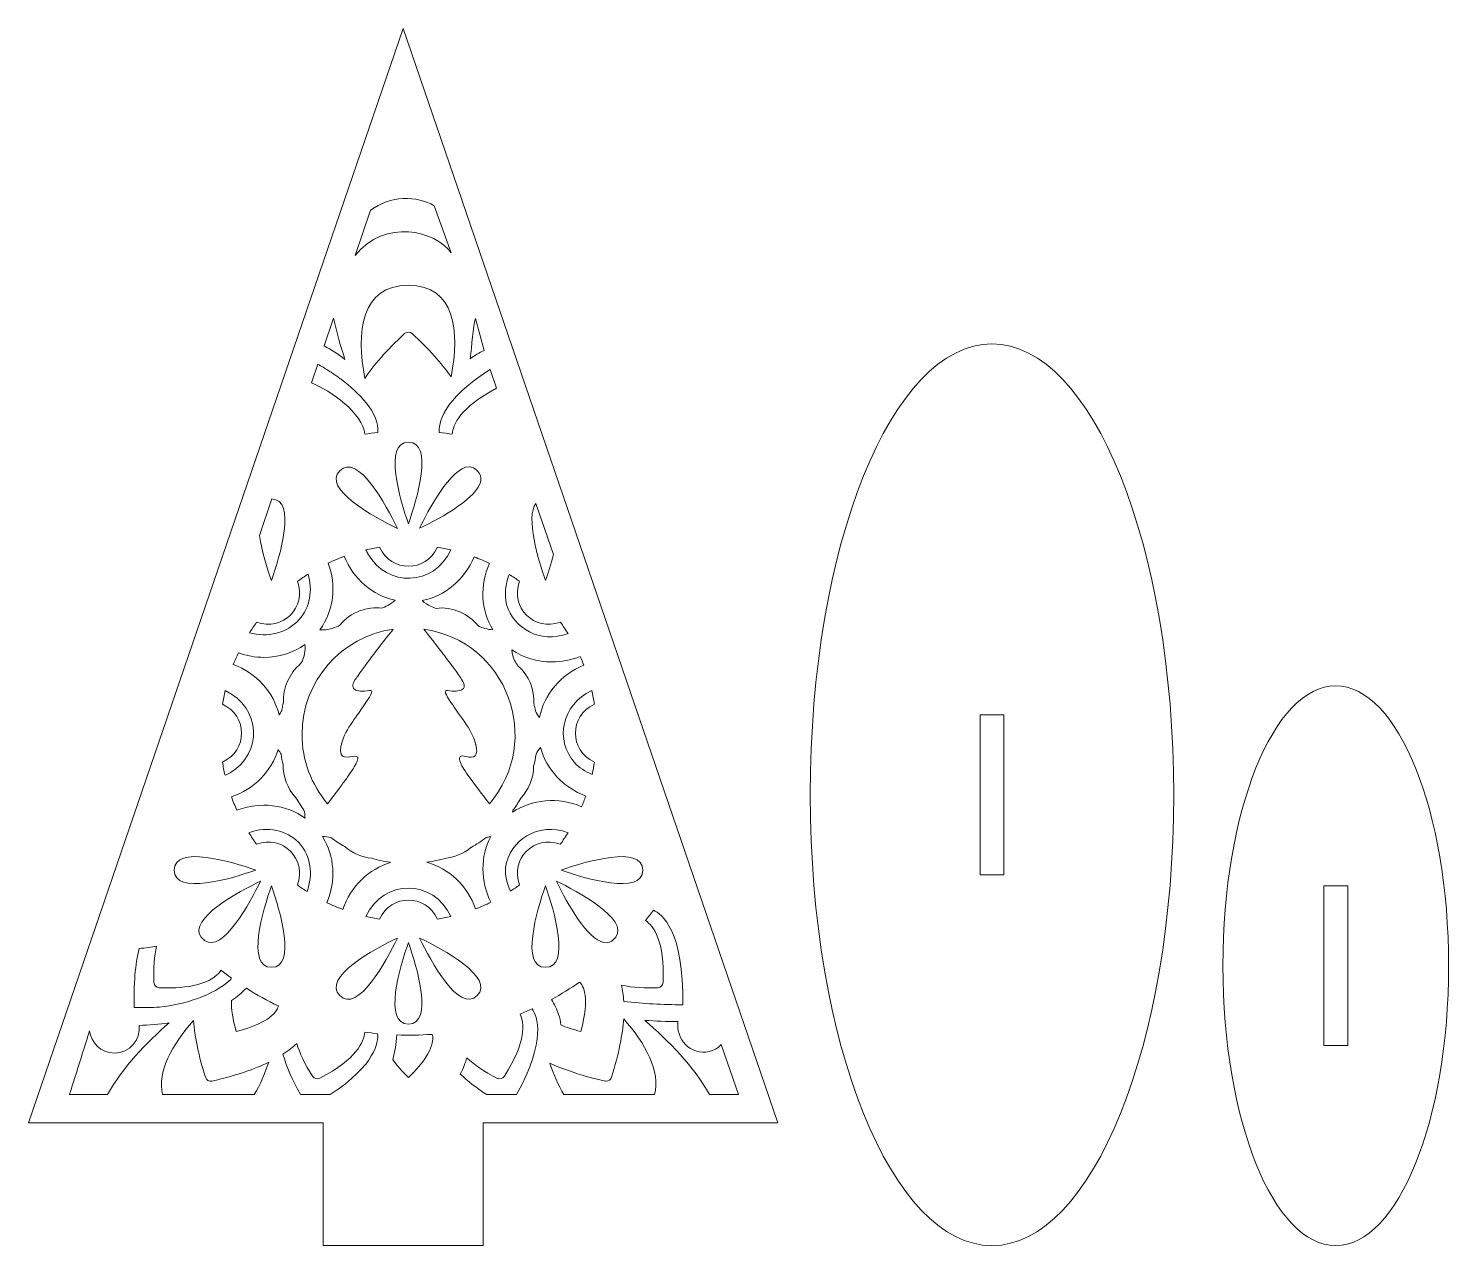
# Model space of a CAD drawing. Header units: inches. Extents: x 185 to 363, y -471 to -319.
import ezdxf

# ---------------------------------------------------------------- set-up
doc = ezdxf.new("R2010")
doc.units = ezdxf.units.IN
doc.header["$MEASUREMENT"] = 0
doc.layers.add('_U+0421_U+043B_U+043E_U+0439 1', color=7, linetype='Continuous')

msp = doc.modelspace()

# ---------------------------------------------------------------- linework, layer by layer
at = {"layer": '_U+0421_U+043B_U+043E_U+0439 1', "color": 1, "lineweight": 5, "true_color": 0xff0000}
for points in [[(241.77, -455.94), (278.69, -455.94), (231.77, -318.91), (184.86, -455.94), (221.77, -455.94), (221.77, -469.7), (221.77, -469.7), (221.77, -471.31), (241.77, -471.31), (241.77, -456.31), (241.77, -456.31), (241.77, -455.94)], [(306.99, -424.87), (306.99, -404.87), (303.99, -404.87), (303.99, -424.87), (306.99, -424.87)], [(350.03, -446.27), (350.03, -426.27), (347.03, -426.27), (347.03, -446.27), (350.03, -446.27)]]:
    msp.add_lwpolyline(points, dxfattribs=at)
for points, knots in [([(227.7, -341.69), (230.1, -339.83), (233.54, -339.83), (235.65, -341.12), (235.65, -341.12), (237.77, -347.02), (237.77, -347.02), (235.86, -344.23), (229.45, -342.67), (225.76, -347.36), (225.76, -347.36), (227.7, -341.69), (227.7, -341.69)], [0, 0, 0, 0, 1, 1, 1, 2, 2, 2, 3, 3, 3, 4, 4, 4, 4]), ([(237.77, -362.54), (236.59, -360.82), (234.96, -359.01), (232.91, -357.13), (232.64, -356.89), (232.23, -356.89), (231.96, -357.13), (229.66, -359.24), (228.07, -361.1), (226.98, -362.73), (225.84, -356.95), (226.48, -351.08), (232.43, -351.08), (238.29, -351.08), (238.88, -356.83), (237.77, -362.54)], [0, 0, 0, 0, 1, 1, 1, 2, 2, 2, 3, 3, 3, 4, 4, 4, 5, 5, 5, 5]), ([(223.07, -355.2), (223.45, -356.99), (223.95, -358.74), (224.49, -360.35), (223.67, -359.72), (222.8, -359.16), (221.89, -358.66), (221.89, -358.66), (223.07, -355.2), (223.07, -355.2)], [0, 0, 0, 0, 1, 1, 1, 2, 2, 2, 3, 3, 3, 3]), ([(240.81, -355.22), (240.81, -355.22), (241.92, -359.23), (241.92, -359.23), (241.29, -359.51), (240.71, -359.88), (240.17, -360.28), (240.39, -358.61), (240.51, -356.34), (240.81, -355.22)], [0, 0, 0, 0, 1, 1, 1, 2, 2, 2, 3, 3, 3, 3]), ([(305.49, -471.31), (292.92, -471.31), (282.74, -446.04), (282.74, -414.87), (282.74, -383.69), (292.92, -358.42), (305.49, -358.42), (318.06, -358.42), (328.24, -383.69), (328.24, -414.87), (328.24, -446.04), (318.06, -471.31), (305.49, -471.31)], [0, 0, 0, 0, 1, 1, 1, 2, 2, 2, 3, 3, 3, 4, 4, 4, 4]), ([(221.1, -360.95), (221.53, -361.2), (221.96, -361.47), (222.39, -361.74), (222.55, -361.84), (222.71, -361.94), (222.86, -362.05), (222.98, -362.13), (223.1, -362.2), (223.22, -362.29), (223.38, -362.4), (223.54, -362.51), (223.69, -362.62), (223.83, -362.72), (223.97, -362.82), (224.11, -362.92), (224.11, -362.92), (224.11, -362.92), (224.11, -362.92), (226.08, -364.43), (228.83, -367), (228.59, -369.52), (228.04, -369.57), (227.5, -369.64), (226.96, -369.72), (226.79, -367.12), (222.69, -364.28), (220.31, -363.28), (220.31, -363.28), (221.1, -360.95), (221.1, -360.95)], [0, 0, 0, 0, 1, 1, 1, 2, 2, 2, 3, 3, 3, 4, 4, 4, 5, 5, 5, 6, 6, 6, 7, 7, 7, 8, 8, 8, 9, 9, 9, 10, 10, 10, 10]), ([(242.67, -361.61), (242.67, -361.61), (243.47, -363.97), (243.47, -363.97), (238.9, -366.37), (237.99, -368.52), (237.92, -369.72), (237.38, -369.64), (236.84, -369.57), (236.29, -369.52), (236.2, -368.49), (236.55, -365.48), (242.67, -361.61)], [0, 0, 0, 0, 1, 1, 1, 2, 2, 2, 3, 3, 3, 4, 4, 4, 4]), ([(232.43, -380.93), (231.38, -377.96), (229.26, -370.72), (232.43, -370.72), (235.63, -370.72), (233.51, -377.9), (232.43, -380.93)], [0, 0, 0, 0, 1, 1, 1, 2, 2, 2, 2]), ([(231.05, -381.51), (228.2, -380.15), (221.59, -376.53), (223.83, -374.29), (226.1, -372.02), (229.67, -378.61), (231.05, -381.51)], [0, 0, 0, 0, 1, 1, 1, 2, 2, 2, 2]), ([(241.5, -375.57), (241.09, -377.63), (236.72, -380.12), (233.82, -381.5), (234.78, -379.49), (237.79, -373.8), (240.02, -373.8), (240.74, -373.8), (241.68, -374.66), (241.5, -375.57)], [0, 0, 0, 0, 1, 1, 1, 2, 2, 2, 3, 3, 3, 3]), ([(215.32, -377.83), (218.46, -377.9), (216.35, -385.02), (215.28, -388.03), (214.8, -386.66), (214.09, -384.42), (213.77, -382.39), (213.77, -382.39), (215.32, -377.83), (215.32, -377.83)], [0, 0, 0, 0, 1, 1, 1, 2, 2, 2, 3, 3, 3, 3]), ([(248.4, -378.38), (248.4, -378.38), (250.6, -384.78), (250.6, -384.78), (250.27, -386.02), (249.89, -387.19), (249.59, -388.03), (248.7, -385.51), (247.07, -380.11), (248.4, -378.38)], [0, 0, 0, 0, 1, 1, 1, 2, 2, 2, 3, 3, 3, 3]), ([(227.36, -384.68), (227.34, -384.64), (227.32, -384.61), (227.3, -384.58), (227.26, -384.49), (227.21, -384.41), (227.17, -384.32), (227.15, -384.28), (227.14, -384.24), (227.12, -384.2), (227.68, -384.07), (228.24, -383.96), (228.82, -383.87), (230.29, -387.05), (234.58, -387.05), (236.06, -383.87), (236.63, -383.96), (237.2, -384.07), (237.76, -384.2), (235.63, -388.78), (229.75, -388.94), (227.36, -384.68)], [0, 0, 0, 0, 1, 1, 1, 2, 2, 2, 3, 3, 3, 4, 4, 4, 5, 5, 5, 6, 6, 6, 7, 7, 7, 7]), ([(222.38, -385.85), (223.03, -385.54), (223.71, -385.26), (224.39, -385.01), (225.54, -387.84), (227.94, -389.9), (230.77, -390.52), (230.17, -391.06), (229.46, -391.36), (229.11, -391.49), (227.38, -391.25), (225.09, -392), (223.9, -393.59), (223.81, -393.65), (223.71, -393.71), (223.62, -393.77), (223.17, -393.97), (222.28, -394.29), (221.35, -394.2), (223.09, -391.82), (223.43, -388.68), (222.38, -385.85)], [0, 0, 0, 0, 1, 1, 1, 2, 2, 2, 3, 3, 3, 4, 4, 4, 5, 5, 5, 6, 6, 6, 7, 7, 7, 7]), ([(243.01, -394.21), (242.29, -394.18), (241.65, -393.94), (241.28, -393.78), (241.23, -393.74), (241.18, -393.71), (241.12, -393.67), (240.04, -392.29), (237.88, -391.22), (235.91, -391.53), (235.65, -391.45), (234.83, -391.17), (234.15, -390.56), (237.02, -389.99), (239.47, -387.92), (240.65, -385.08), (241.3, -385.32), (241.94, -385.59), (242.57, -385.89), (241.35, -388.63), (241.5, -391.76), (243.01, -394.21)], [0, 0, 0, 0, 1, 1, 1, 2, 2, 2, 3, 3, 3, 4, 4, 4, 5, 5, 5, 6, 6, 6, 7, 7, 7, 7]), ([(213.43, -393.25), (216.71, -394.44), (219.73, -391.42), (218.54, -388.14), (218.97, -387.82), (219.42, -387.52), (219.87, -387.23), (220.48, -389.24), (220.11, -391.4), (218.75, -392.94), (217.24, -394.63), (214.81, -395.23), (212.52, -394.58), (212.81, -394.12), (213.11, -393.68), (213.43, -393.25)], [0, 0, 0, 0, 1, 1, 1, 2, 2, 2, 3, 3, 3, 4, 4, 4, 5, 5, 5, 5]), ([(245.05, -387.27), (245.49, -387.54), (245.92, -387.83), (246.33, -388.14), (245.14, -391.44), (248.17, -394.44), (251.45, -393.25), (251.79, -393.72), (252.11, -394.2), (252.42, -394.69), (248.85, -395.96), (245.62, -394.04), (244.73, -391.06), (244.45, -389.84), (244.55, -388.51), (245.05, -387.27)], [0, 0, 0, 0, 1, 1, 1, 2, 2, 2, 3, 3, 3, 4, 4, 4, 5, 5, 5, 5]), ([(219.11, -407.32), (219.11, -400.59), (224.03, -395.05), (230.54, -394.13), (230.03, -394.75), (229.46, -395.47), (228.89, -396.2), (228.44, -396.79), (228, -397.38), (227.59, -397.92), (227.19, -398.47), (226.81, -398.98), (226.51, -399.4), (226.07, -400), (225.77, -400.43), (225.7, -400.55), (225.55, -400.84), (225.47, -401.06), (225.47, -401.24), (225.47, -401.48), (225.6, -401.64), (225.85, -401.75), (226.06, -401.84), (226.34, -401.88), (226.69, -401.91), (227.09, -401.93), (227.52, -401.77), (227.73, -401.81), (228, -401.87), (227.83, -402.33), (226.49, -404.23), (226.1, -404.79), (225.76, -405.26), (225.46, -405.69), (224.77, -406.69), (224.33, -407.44), (224.06, -408.48), (224.05, -408.52), (224.04, -408.56), (224.04, -408.59), (223.96, -408.9), (223.92, -409.15), (223.92, -409.35), (223.92, -409.35), (223.92, -409.38), (223.92, -409.38), (223.94, -410.68), (225.42, -409.92), (225.94, -410.06), (226.07, -410.09), (226.14, -410.19), (226.1, -410.4), (226.05, -410.67), (225.83, -411.12), (225.34, -411.87), (225.15, -412.15), (224.93, -412.47), (224.67, -412.85), (224.4, -413.21), (224.1, -413.62), (223.75, -414.09), (223.19, -414.83), (222.72, -415.45), (222.32, -415.98), (220.25, -413.58), (219.11, -410.51), (219.11, -407.32)], [0, 0, 0, 0, 1, 1, 1, 2, 2, 2, 3, 3, 3, 4, 4, 4, 5, 5, 5, 6, 6, 6, 7, 7, 7, 8, 8, 8, 9, 9, 9, 10, 10, 10, 11, 11, 11, 12, 12, 12, 13, 13, 13, 14, 14, 14, 15, 15, 15, 16, 16, 16, 17, 17, 17, 18, 18, 18, 19, 19, 19, 20, 20, 20, 21, 21, 21, 22, 22, 22, 22]), ([(242.57, -415.99), (241.97, -415.19), (241.22, -414.22), (240.29, -412.96), (240.26, -412.92), (240.23, -412.88), (240.21, -412.84), (240.01, -412.57), (239.76, -412.23), (239.53, -411.88), (239.14, -411.29), (238.81, -410.68), (238.82, -410.32), (238.82, -410.21), (238.86, -410.13), (238.93, -410.08), (238.99, -410.03), (239.07, -410.01), (239.18, -410.01), (239.76, -410.01), (241, -410.62), (240.98, -409.37), (240.98, -409.17), (240.94, -408.92), (240.87, -408.61), (240.86, -408.58), (240.85, -408.56), (240.84, -408.53), (240.57, -407.49), (240.16, -406.75), (239.4, -405.65), (239.13, -405.26), (238.82, -404.83), (238.46, -404.32), (238.24, -404), (237.26, -402.64), (237.09, -402.13), (237.06, -402.06), (237.05, -402), (237.05, -401.95), (237.05, -401.87), (237.09, -401.83), (237.15, -401.81), (237.35, -401.76), (237.79, -401.93), (238.2, -401.91), (238.48, -401.89), (238.79, -401.85), (239.03, -401.75), (239.28, -401.65), (239.44, -401.48), (239.42, -401.19), (239.4, -400.93), (239.32, -400.67), (238.41, -399.4), (238.08, -398.96), (237.66, -398.38), (237.09, -397.64), (236.7, -397.13), (236.23, -396.53), (235.69, -395.83), (235.58, -395.68), (235.45, -395.52), (235.33, -395.36), (235.21, -395.21), (234.82, -394.7), (234.35, -394.13), (244.82, -395.6), (249.35, -408.08), (242.57, -415.99)], [0, 0, 0, 0, 1, 1, 1, 2, 2, 2, 3, 3, 3, 4, 4, 4, 5, 5, 5, 6, 6, 6, 7, 7, 7, 8, 8, 8, 9, 9, 9, 10, 10, 10, 11, 11, 11, 12, 12, 12, 13, 13, 13, 14, 14, 14, 15, 15, 15, 16, 16, 16, 17, 17, 17, 18, 18, 18, 19, 19, 19, 20, 20, 20, 21, 21, 21, 22, 22, 22, 23, 23, 23, 23]), ([(211.14, -397.1), (212.19, -397.47), (213.27, -397.66), (214.34, -397.66), (216.2, -397.66), (218, -397.11), (219.48, -396.05), (219.57, -396.85), (219.34, -397.62), (219.15, -398.11), (219.04, -398.26), (218.94, -398.41), (218.85, -398.56), (217.6, -399.59), (216.63, -401.51), (216.78, -403.33), (216.7, -403.66), (216.63, -403.98), (216.57, -404.32), (216.48, -404.49), (216.38, -404.69), (216.25, -404.88), (215.58, -402.04), (213.43, -399.64), (210.51, -398.55), (210.7, -398.06), (210.91, -397.57), (211.14, -397.1)], [0, 0, 0, 0, 1, 1, 1, 2, 2, 2, 3, 3, 3, 4, 4, 4, 5, 5, 5, 6, 6, 6, 7, 7, 7, 8, 8, 8, 9, 9, 9, 9]), ([(254.4, -398.64), (251.5, -399.82), (249.41, -402.3), (248.84, -405.21), (248.62, -404.92), (248.45, -404.63), (248.33, -404.37), (248.27, -404.06), (248.21, -403.75), (248.14, -403.44), (248.23, -401.83), (247.53, -399.87), (246.15, -398.73), (246.01, -398.5), (245.86, -398.28), (245.71, -398.06), (245.57, -397.72), (245.42, -397.24), (245.38, -396.71), (246.84, -397.71), (248.59, -398.23), (250.39, -398.23), (251.57, -398.23), (252.78, -398), (253.93, -397.54), (254.1, -397.9), (254.25, -398.27), (254.4, -398.64)], [0, 0, 0, 0, 1, 1, 1, 2, 2, 2, 3, 3, 3, 4, 4, 4, 5, 5, 5, 6, 6, 6, 7, 7, 7, 8, 8, 8, 9, 9, 9, 9]), ([(209.15, -403.53), (209.24, -402.96), (209.36, -402.39), (209.48, -401.82), (214.01, -403.93), (214.22, -409.68), (210.12, -412.13), (209.91, -412.24), (209.69, -412.33), (209.47, -412.41), (209.35, -411.87), (209.24, -411.32), (209.15, -410.77), (212.34, -409.29), (212.34, -405.01), (209.15, -403.53)], [0, 0, 0, 0, 1, 1, 1, 2, 2, 2, 3, 3, 3, 4, 4, 4, 5, 5, 5, 5]), ([(255.72, -403.53), (252.54, -405.01), (252.54, -409.29), (255.72, -410.77), (255.64, -411.29), (255.54, -411.8), (255.42, -412.31), (254.57, -411.96), (253.82, -411.45), (253.21, -410.83), (250.8, -408.03), (251.54, -403.62), (255.39, -401.82), (255.52, -402.39), (255.63, -402.96), (255.72, -403.53)], [0, 0, 0, 0, 1, 1, 1, 2, 2, 2, 3, 3, 3, 4, 4, 4, 5, 5, 5, 5]), ([(348.53, -471.31), (340.73, -471.31), (334.4, -455.62), (334.4, -436.27), (334.4, -416.92), (340.73, -401.23), (348.53, -401.23), (356.33, -401.23), (362.66, -416.92), (362.66, -436.27), (362.66, -455.62), (356.33, -471.31), (348.53, -471.31)], [0, 0, 0, 0, 1, 1, 1, 2, 2, 2, 3, 3, 3, 4, 4, 4, 4]), ([(245.46, -417.06), (245.48, -416.98), (245.49, -416.89), (245.52, -416.81), (245.87, -416.33), (246.2, -415.83), (246.49, -415.31), (247.44, -414.29), (248.12, -412.77), (248.11, -411.28), (248.24, -410.78), (248.33, -410.28), (248.41, -409.77), (248.55, -409.5), (248.73, -409.21), (248.96, -408.94), (249.7, -411.68), (251.81, -413.97), (254.64, -415.02), (254.48, -415.48), (254.3, -415.92), (254.11, -416.36), (251.19, -415.12), (247.92, -415.41), (245.46, -417.06)], [0, 0, 0, 0, 1, 1, 1, 2, 2, 2, 3, 3, 3, 4, 4, 4, 5, 5, 5, 6, 6, 6, 7, 7, 7, 8, 8, 8, 8]), ([(210.95, -416.8), (210.71, -416.25), (210.47, -415.69), (210.27, -415.12), (213.13, -414.14), (215.3, -411.92), (216.12, -409.21), (216.26, -409.41), (216.38, -409.61), (216.48, -409.8), (216.55, -410.23), (216.63, -410.66), (216.73, -411.08), (216.71, -412.49), (217.28, -414.12), (218.35, -415.23), (218.65, -415.76), (218.98, -416.28), (219.34, -416.78), (219.43, -417.08), (219.49, -417.43), (219.5, -417.8), (217.11, -416.08), (213.89, -415.68), (210.95, -416.8)], [0, 0, 0, 0, 1, 1, 1, 2, 2, 2, 3, 3, 3, 4, 4, 4, 5, 5, 5, 6, 6, 6, 7, 7, 7, 8, 8, 8, 8]), ([(213.43, -421.05), (213.08, -420.58), (212.76, -420.1), (212.45, -419.61), (214.88, -418.73), (217.17, -419.36), (218.66, -420.8), (218.69, -420.83), (218.72, -420.86), (218.75, -420.89), (220.2, -422.52), (220.53, -424.87), (219.74, -426.98), (219.33, -426.72), (218.93, -426.45), (218.54, -426.16), (219.73, -422.88), (216.72, -419.86), (213.43, -421.05)], [0, 0, 0, 0, 1, 1, 1, 2, 2, 2, 3, 3, 3, 4, 4, 4, 5, 5, 5, 6, 6, 6, 6]), ([(246.33, -426.16), (245.97, -426.43), (245.59, -426.68), (245.21, -426.93), (244.76, -425.98), (244.55, -424.97), (244.58, -423.98), (245.11, -420.54), (248.62, -418.23), (252.42, -419.61), (252.11, -420.1), (251.79, -420.58), (251.45, -421.05), (248.16, -419.86), (245.14, -422.87), (246.33, -426.16)], [0, 0, 0, 0, 1, 1, 1, 2, 2, 2, 3, 3, 3, 4, 4, 4, 5, 5, 5, 5]), ([(213.32, -424.3), (210.29, -425.38), (203.12, -427.5), (203.12, -424.3), (203.12, -421.1), (210.31, -423.24), (213.32, -424.3)], [0, 0, 0, 0, 1, 1, 1, 2, 2, 2, 2]), ([(221.66, -420.09), (222.03, -420.08), (222.4, -420.14), (222.72, -420.22), (223.27, -420.64), (223.85, -421.02), (224.46, -421.36), (225.36, -422.13), (226.59, -422.7), (227.84, -422.81), (228.59, -423.03), (229.35, -423.2), (230.13, -423.31), (230.15, -423.32), (230.18, -423.34), (230.2, -423.35), (227.46, -424.16), (225.21, -426.34), (224.22, -429.22), (223.54, -428.97), (222.87, -428.69), (222.22, -428.38), (223.39, -425.63), (223.2, -422.52), (221.66, -420.09)], [0, 0, 0, 0, 1, 1, 1, 2, 2, 2, 3, 3, 3, 4, 4, 4, 5, 5, 5, 6, 6, 6, 7, 7, 7, 8, 8, 8, 8]), ([(240.84, -429.15), (239.82, -426.25), (237.51, -424.07), (234.73, -423.31), (235.49, -423.21), (236.24, -423.04), (236.97, -422.83), (238.11, -422.72), (239.33, -422.25), (240.25, -421.47), (240.26, -421.46), (240.27, -421.46), (240.28, -421.45), (240.94, -421.09), (241.58, -420.67), (242.18, -420.21), (242.35, -420.17), (242.54, -420.14), (242.73, -420.11), (241.43, -422.61), (241.43, -425.67), (242.75, -428.32), (242.13, -428.63), (241.49, -428.9), (240.84, -429.15)], [0, 0, 0, 0, 1, 1, 1, 2, 2, 2, 3, 3, 3, 4, 4, 4, 5, 5, 5, 6, 6, 6, 7, 7, 7, 8, 8, 8, 8]), ([(261.76, -424.3), (261.76, -427.5), (254.58, -425.38), (251.55, -424.3), (254.55, -423.24), (261.76, -421.1), (261.76, -424.3)], [0, 0, 0, 0, 1, 1, 1, 2, 2, 2, 2]), ([(213.9, -425.69), (212.69, -428.23), (209.14, -434.8), (206.91, -433.11), (206.76, -432.97), (206.62, -432.82), (206.48, -432.68), (204.77, -430.41), (211.32, -426.92), (213.9, -425.69)], [0, 0, 0, 0, 1, 1, 1, 2, 2, 2, 3, 3, 3, 3]), ([(215.28, -436.47), (212.08, -436.47), (214.21, -429.3), (215.28, -426.27), (216.36, -429.3), (218.48, -436.47), (215.28, -436.47)], [0, 0, 0, 0, 1, 1, 1, 2, 2, 2, 2]), ([(237.76, -430.1), (237.2, -430.23), (236.63, -430.34), (236.06, -430.43), (234.58, -427.25), (230.29, -427.25), (228.82, -430.43), (228.24, -430.34), (227.67, -430.23), (227.11, -430.1), (229.32, -425.36), (235.55, -425.35), (237.76, -430.1)], [0, 0, 0, 0, 1, 1, 1, 2, 2, 2, 3, 3, 3, 4, 4, 4, 4]), ([(249.59, -426.27), (250.66, -429.3), (252.79, -436.47), (249.59, -436.47), (246.39, -436.47), (248.52, -429.3), (249.59, -426.27)], [0, 0, 0, 0, 1, 1, 1, 2, 2, 2, 2]), ([(250.98, -425.69), (253.49, -426.89), (260.09, -430.44), (258.4, -432.68), (258.04, -433.05), (257.65, -433.52), (256.91, -433.37), (254.85, -432.96), (252.36, -428.59), (250.98, -425.69)], [0, 0, 0, 0, 1, 1, 1, 2, 2, 2, 3, 3, 3, 3]), ([(263.1, -429.31), (264.13, -429.78), (266.98, -431.94), (266.77, -441.16), (264.3, -441.15), (261.85, -441.02), (259.39, -440.76), (259.34, -439.97), (259.24, -439.28), (259.09, -438.69), (260.53, -439.04), (262.15, -439.09), (263.64, -439.02), (264, -439), (264.29, -438.71), (264.31, -438.35), (264.53, -433.15), (263.12, -431.28), (262.11, -430.61), (262.45, -430.18), (262.78, -429.75), (263.1, -429.31)], [0, 0, 0, 0, 1, 1, 1, 2, 2, 2, 3, 3, 3, 4, 4, 4, 5, 5, 5, 6, 6, 6, 7, 7, 7, 7]), ([(198.72, -434.11), (199.55, -434.07), (200.28, -433.96), (200.9, -433.8), (200.6, -435.04), (200.49, -436.56), (200.56, -438.35), (200.58, -438.71), (200.87, -439), (201.24, -439.02), (203.74, -439.13), (207.58, -438.92), (208.97, -436.83), (209.4, -437.17), (209.84, -437.5), (210.28, -437.81), (210.25, -437.87), (210.22, -437.94), (210.18, -438.01), (207.86, -440.05), (204.52, -441.08), (201.27, -441.45), (200.32, -441.5), (199.27, -441.52), (198.11, -441.48), (198.02, -438.57), (198.23, -436.09), (198.72, -434.11)], [0, 0, 0, 0, 1, 1, 1, 2, 2, 2, 3, 3, 3, 4, 4, 4, 5, 5, 5, 6, 6, 6, 7, 7, 7, 8, 8, 8, 9, 9, 9, 9]), ([(231.05, -432.8), (229.67, -435.7), (226.1, -442.28), (223.83, -440.01), (221.57, -437.75), (228.18, -434.17), (231.05, -432.8)], [0, 0, 0, 0, 1, 1, 1, 2, 2, 2, 2]), ([(232.43, -443.58), (229.23, -443.58), (231.37, -436.37), (232.43, -433.37), (233.51, -436.4), (235.63, -443.58), (232.43, -443.58)], [0, 0, 0, 0, 1, 1, 1, 2, 2, 2, 2]), ([(233.82, -432.8), (236.7, -434.17), (243.31, -437.75), (241.04, -440.01), (238.78, -442.27), (235.21, -435.7), (233.82, -432.8)], [0, 0, 0, 0, 1, 1, 1, 2, 2, 2, 2]), ([(210.88, -444.5), (210.44, -442.99), (210.24, -441.7), (210.27, -440.63), (210.95, -440.18), (211.58, -439.66), (212.14, -439.08), (213.44, -439.91), (214.77, -440.66), (216.15, -441.31), (216.01, -441.89), (215.21, -443.42), (210.88, -444.5)], [0, 0, 0, 0, 1, 1, 1, 2, 2, 2, 3, 3, 3, 4, 4, 4, 4]), ([(254, -444.5), (253.05, -444.26), (252.22, -443.99), (251.5, -443.68), (251.48, -443.24), (251.39, -442.79), (251.23, -442.36), (251.02, -441.77), (250.73, -441.08), (250.34, -440.49), (251.56, -439.83), (252.73, -439.11), (253.87, -438.33), (254.29, -438.73), (255.23, -440.18), (254, -444.5)], [0, 0, 0, 0, 1, 1, 1, 2, 2, 2, 3, 3, 3, 4, 4, 4, 5, 5, 5, 5]), ([(245.96, -452.41), (245.96, -452.41), (242.24, -452.41), (242.24, -452.41), (240.93, -451.56), (239.82, -450.69), (238.93, -449.83), (239.31, -449.09), (239.57, -448.41), (239.75, -447.79), (240.67, -448.67), (241.93, -449.53), (243.52, -450.35), (243.84, -450.52), (244.24, -450.41), (244.44, -450.11), (247.23, -445.73), (246.94, -443.41), (246.41, -442.32), (246.92, -442.12), (247.42, -441.91), (247.92, -441.68), (248.54, -442.57), (249.78, -445.54), (245.96, -452.41)], [0, 0, 0, 0, 1, 1, 1, 2, 2, 2, 3, 3, 3, 4, 4, 4, 5, 5, 5, 6, 6, 6, 7, 7, 7, 8, 8, 8, 8]), ([(194.76, -452.41), (194.76, -452.41), (189.97, -452.41), (189.97, -452.41), (190.44, -451.15), (192.09, -445.7), (192.52, -444.43), (192.7, -445.87), (193.84, -447.2), (195.63, -447.2), (197.54, -447.2), (198.92, -445.52), (198.73, -443.74), (199.94, -443.72), (201.21, -443.62), (202.48, -443.43), (199.65, -445.87), (196.58, -449.05), (194.76, -452.41)], [0, 0, 0, 0, 1, 1, 1, 2, 2, 2, 3, 3, 3, 4, 4, 4, 5, 5, 5, 6, 6, 6, 6]), ([(213.14, -452.41), (213.14, -452.41), (201.66, -452.41), (201.66, -452.41), (200.94, -449.6), (202.88, -446.15), (205.51, -443.12), (205.68, -445.19), (206.18, -447.58), (207.02, -450.23), (207.13, -450.58), (207.48, -450.78), (207.84, -450.71), (210.88, -450.03), (213.19, -449.21), (214.95, -448.35), (214.45, -449.81), (213.85, -451.2), (213.14, -452.41)], [0, 0, 0, 0, 1, 1, 1, 2, 2, 2, 3, 3, 3, 4, 4, 4, 5, 5, 5, 6, 6, 6, 6]), ([(263.25, -452.41), (263.25, -452.41), (251.88, -452.41), (251.88, -452.41), (251.2, -451.22), (250.61, -449.87), (250.12, -448.46), (253.11, -449.87), (256.96, -450.72), (257.19, -450.72), (257.49, -450.72), (257.76, -450.53), (257.86, -450.23), (258.79, -447.26), (259.24, -444.85), (259.38, -442.9), (262.08, -445.98), (264.04, -449.53), (263.25, -452.41)], [0, 0, 0, 0, 1, 1, 1, 2, 2, 2, 3, 3, 3, 4, 4, 4, 5, 5, 5, 6, 6, 6, 6]), ([(271.6, -446.13), (271.6, -446.13), (273.75, -452.41), (273.75, -452.41), (273.75, -452.41), (270.11, -452.41), (270.11, -452.41), (268.2, -448.9), (264.93, -445.58), (262.01, -443.11), (263.4, -443.2), (264.78, -443.26), (266.17, -443.27), (266.11, -443.79), (266.15, -444.29), (266.31, -444.76), (266.87, -446.9), (269.79, -448.03), (271.6, -446.13)], [0, 0, 0, 0, 1, 1, 1, 2, 2, 2, 3, 3, 3, 4, 4, 4, 5, 5, 5, 6, 6, 6, 6]), ([(218.92, -452.41), (217.89, -450.57), (217.16, -448.88), (216.72, -447.36), (217.42, -446.9), (217.98, -446.45), (218.45, -446), (218.81, -447.22), (219.47, -448.6), (220.44, -450.11), (220.63, -450.41), (221.03, -450.52), (221.35, -450.35), (225.97, -447.95), (226.88, -445.79), (226.96, -444.58), (227.5, -444.66), (228.04, -444.73), (228.58, -444.78), (228.67, -445.77), (228.36, -448.68), (222.63, -452.41), (222.63, -452.41), (218.92, -452.41), (218.92, -452.41)], [0, 0, 0, 0, 1, 1, 1, 2, 2, 2, 3, 3, 3, 4, 4, 4, 5, 5, 5, 6, 6, 6, 7, 7, 7, 8, 8, 8, 8]), ([(230.97, -444.94), (232.41, -445), (233.85, -444.98), (235.42, -444.86), (235.57, -445.39), (235.71, -447.12), (232.43, -450.27), (231.61, -449.48), (230.96, -448.73), (230.46, -448.01), (230.74, -447.01), (230.93, -446.03), (230.97, -444.94)], [0, 0, 0, 0, 1, 1, 1, 2, 2, 2, 3, 3, 3, 4, 4, 4, 4])]:
    msp.add_open_spline(points, degree=3, knots=knots, dxfattribs=at)

doc.saveas('drawing.dxf')
